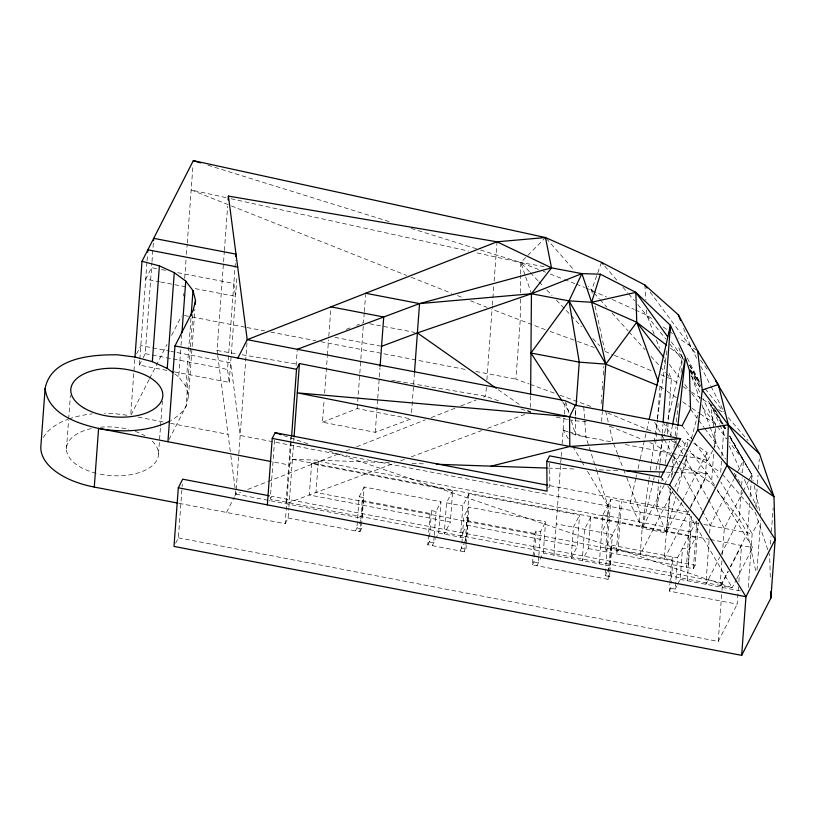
<?xml version="1.0" encoding="UTF-8"?>
<svg xmlns="http://www.w3.org/2000/svg" width="816" height="816" viewBox="0 0 816 816"><rect width="100%" height="100%" fill="white"/><g stroke="black" fill="none" stroke-linecap="round" stroke-linejoin="round"><path stroke-width="0.61" stroke-dasharray="4.08 3.06" d="M520.414 299.074L520.21 320.504L515.906 379.144L529.043 383.928M520.475 292.781L520.649 275.135M520.659 273.87L520.761 262.528L526.942 256.285M521.036 408.938L530.471 412.325L530.502 408.541M530.512 407.286L530.604 395.933M66.463 449.024L68.575 420.332M68.656 419.087L70.4 395.383M134.793 359.55L130.672 415.691L149.124 379.511M166.841 370.403L139.393 365.129L139.75 360.244M139.842 359.03L146.962 262.028M147.053 260.804L147.502 254.694M143.116 357.836L145.238 353.665L151.909 262.772M152 261.548L153.347 243.229M158.528 453.665L160.446 427.462M160.538 426.217L162.374 401.258M183.376 296.106L183.559 293.576M184.681 278.419L186.068 259.457M186.436 254.408L187.18 244.3M187.272 243.035L192.964 165.526M169.065 439.498L186.14 406.011L188.496 396.311L185.956 386.376L178.704 376.859L180.928 346.616M181.019 345.352L181.764 335.274M185.956 386.376L190.954 318.322M190.393 348.044L186.14 406.011A71.828 37.852 4.2 0 1 171.197 420.291M190.485 346.78L193.178 310.233M188.496 396.311L194.881 309.356M175.644 543.191L178.378 537.815L182.05 487.917M182.141 486.662L182.315 484.174M217.556 354.266L217.056 350.513L224.308 251.777M224.4 250.512L227.654 206.213M174.328 371.841L229.225 382.378L227.531 369.464L234.926 268.79M235.018 267.577L235.549 260.243M229.225 382.378L237.068 275.604M234.763 496.261L235.865 494.098L247.115 340.945M274.594 440.201L270.269 499.137L732.197 587.775L736.175 579.972M290.537 441.293L285.957 503.717L394.638 463.09M290.629 440.028L290.812 437.509M296.086 365.68L297.289 349.289M179.112 503.339L285.192 523.699L291.526 437.335M285.192 523.699L288.109 517.966L288.844 507.98M288.935 506.736L293.709 441.772M293.801 440.518L293.984 438.008M311.62 463.702L309.325 494.975L450.371 522.046L452.666 490.773L311.62 463.702L318.291 461.213L609.491 517.089L601.606 532.573M318.291 461.213L315.996 492.487L695.13 565.243L698.261 522.638M322.493 422.198L357.214 408.592L411.08 418.924L375.248 432.317L322.493 422.198L324.166 399.432M324.625 393.108L327.318 356.429M327.42 355.164L328.532 339.986M328.807 336.192L330.786 309.315M357.214 408.592L359.723 374.442M359.815 373.177L363.436 323.85M364.252 312.814L363.528 322.585L356.592 325.309M364.344 311.59L365.599 294.484M357.357 521.761L356.898 528.023L361.355 528.87L363.65 497.597L359.193 496.74L357.449 520.516M288.109 517.966L359.887 531.736L362.192 500.463L363.65 497.597M359.111 523.688L361.865 518.282L364.16 487.009L440.966 501.748L438.671 533.021L436.458 537.346M375.248 432.317L377.665 399.432M377.757 398.167L379.991 367.812M411.55 412.6L414.426 373.391M466.252 545.2L465.977 548.954L464.518 551.82L427.788 544.772L430.083 513.499L431.542 510.632L435.999 511.479L440.966 501.748M427.788 544.772L429.247 541.906L429.522 538.152M429.614 536.897L431.542 510.632M434.163 536.5L433.704 542.752L429.247 541.906M434.255 535.255L435.999 511.479M452.666 490.773L446.525 502.809L444.23 534.092L450.371 522.046M468.945 493.894L462.815 505.94L460.51 537.214L466.65 525.167L468.945 493.894L579.554 515.12L577.259 546.394L571.118 558.44L573.413 527.167L579.554 515.12M536.867 565.702L543.293 553.095L545.588 521.822L468.792 507.083L463.825 516.824L461.53 548.097L465.977 548.954M464.518 551.82L465.253 541.814M465.344 540.559L466.813 520.547L468.282 517.681L463.825 516.824M464.284 542.691L466.497 538.356L468.792 507.083M466.344 543.946L468.282 517.681M486.346 387.365L485.693 396.229L482.144 397.616M486.897 379.777L492.293 306.357M492.385 305.092L493.782 286.11M494.149 281.041L497.026 241.811M609.838 572.75L609.562 576.504L608.104 579.37L532.42 564.845L532.97 557.338M533.062 556.094L534.715 533.572L536.173 530.706L540.631 531.563L545.588 521.822M532.42 564.845L533.878 561.979L534.154 558.226M534.245 556.981L536.173 530.706M538.784 556.583L538.325 562.836L533.878 561.979M538.876 555.329L540.631 531.563M553.952 555.145L560.653 463.896M560.745 462.641L561.112 457.633M561.204 456.379L561.571 451.36M562.122 443.833L564.213 415.385M564.305 414.161L565.111 403.165M586.327 421.648L574.954 420.781L575.229 417.037M575.321 415.793L575.861 408.306M590.692 517.262L584.552 529.298L582.257 560.572L588.387 548.536L590.692 517.262L695.671 537.407L689.53 549.443L682.502 548.097L680.197 579.37L677.443 584.776M601.127 403.808L601.769 395.077M602.137 390.089L602.779 381.347M603.238 375.115L603.881 366.374M601.596 421.546L602.33 411.57M599.301 563.846L602.891 514.978L610.786 499.504L691.682 515.029L688.092 563.887L686.338 567.334L689.928 518.466M607.349 515.834L608.063 506.063L596.812 470.924M609.032 502.942L605.441 551.81L607.196 548.362M609.562 576.504L605.115 575.647L610.786 499.504M608.104 579.37L610.399 548.097L611.867 545.231L609.929 571.506M607.318 571.322L610.082 565.916L612.377 534.643L556.247 523.872M619.803 505.012L616.223 553.87L617.967 550.433L621.557 501.565M639.418 521.985L640.142 512.213L625.903 475.422M672.231 456.328L655.656 444.995L657.492 420.036M657.584 418.792L659.971 386.356L659.104 383.979M667.325 433.969L671.354 379.073L668.182 370.78M670.211 488.713L664.163 559.297L689.01 510.581M738.5 586.684L737.215 604.146L669.324 591.121L669.875 583.613M669.967 582.369L671.619 559.847L673.078 556.981L671.15 583.246M669.324 591.121L670.783 588.254L671.058 584.501M670.783 588.254L675.24 589.111L677.535 557.838L688.643 536.061M686.348 456.736L685.705 465.538L673.037 490.365M687.082 446.689L687.643 439.151L692.764 442.649M687.235 580.727L690.826 531.859L696.966 519.812M588.387 548.536L693.376 568.681L696.874 521.067M693.794 443.353L707.115 452.472L705.177 478.859L689.581 509.449M713.796 486.152L711.491 483.174L713.786 451.982M714.153 446.995L715.795 424.534L702.79 398.361M709.073 540.631L705.86 584.297L719.651 557.267M709.624 533.144L710.175 525.657L733.717 479.471M721.507 461.122L720.681 472.352L685.981 449.932M721.874 456.124L723.976 427.431M721.925 560.806L719.998 587.01L728.005 571.302M722.384 554.574L724.302 528.37L742.611 492.466M178.378 537.815L718.223 641.417L721.885 591.508M721.976 590.264L722.527 582.777L271.728 496.271L269.3 501.044M741.285 490.273L739.174 518.966L720.222 556.135M741.652 485.275L742.203 477.799M742.57 472.801L743.478 460.326L729.137 434.959L751.76 474.514L753.117 480.695M738.868 581.696L741.53 545.506L730.585 566.967M749.659 503.217L747.456 533.154L756.106 572.689M750.108 496.975L751.301 480.757M751.393 479.512L751.76 474.514L729.198 436.234M748.241 587.367L752.179 533.715L759.859 518.67M755.789 506.42L757.075 488.947M757.442 483.959L758.074 475.228M758.533 468.986L759.268 459M757.013 570.17L760.675 520.261M770.488 544.119L771.038 536.632M771.406 531.644L773.15 507.94M635.807 478.523L630.227 503.227L642.172 528.319L666.101 532.909L656.625 508.297L659.981 463.835M660.073 462.56L661.807 439.691M661.898 438.427L662.184 434.612M662.286 433.337L662.949 424.453M671.272 477.35L673.037 458.408M673.975 448.31L674.679 440.732M675.148 435.683L675.974 426.839M676.444 421.79L678.208 402.849M681.034 372.545L682.441 357.388L677.994 345.525M681.697 502.319L666.101 532.909L670.966 488.743M672.486 474.861L674.852 453.4M675.821 444.567L676.515 438.263M676.658 436.999L677.77 426.901M648.842 480.41L642.172 528.319L640.234 554.707L672.466 491.497M649.016 479.155L649.373 476.636M650.25 470.332L657.268 419.903M657.441 418.639L667.1 349.309M656.625 508.297L660.909 485.867M661.858 480.879L662.327 478.38M665.183 463.427L669.467 440.997M670.415 436.009L672.557 424.789M636.082 477.289L636.643 474.82M638.041 468.639L639.999 460M640.274 458.765L646.415 431.582M646.7 430.348L648.649 421.699M653.259 481.256L642.172 528.319L664.04 485.428M653.555 480.012L654.136 477.533M655.891 470.108L664.346 434.183M664.642 432.949L682.441 357.388L671.354 341.904M666.101 532.909L675.954 496.169M677.27 491.263L687.123 454.522M691.387 438.6L697.629 415.324M601.463 262.334L591.59 290.17L592.661 295.076M136.578 353.93L140.821 345.586L169.524 351.094M139.393 365.129L142.576 358.877M149.695 378.379L166.994 344.464M171.605 335.417L181.407 316.19M226.511 512.438L234.212 497.342M389.212 462.652L292.414 459.326L289.496 465.059L272.126 461.723M359.193 496.74L364.16 487.009M355.439 530.89L358.55 524.77M359.887 531.736L361.355 528.87M432.235 545.629L435.907 538.427M460.071 550.963L463.733 543.772M548.719 487.846L549.841 485.642L549.647 463.304M618.518 522.597L607.41 544.374L677.535 557.838M605.115 575.647L606.767 572.404M664.622 484.296L687.643 439.151M682.278 501.187L707.115 452.472M712.756 450.452L707.707 460.357L718.172 477.615M713.317 449.351L716.132 443.843L714.02 428.951M690.611 506.44L707.37 473.576L689.806 450.667M675.24 589.111L676.892 585.868M734.298 478.349L736.593 473.841M737.164 472.719L743.478 460.326L729.637 442.425M693.376 568.681L695.13 565.243M743.182 491.344L748.333 481.246M748.904 480.124L751.76 474.514L729.208 436.03M730.289 566.814L747.456 533.154L739.174 518.966L714.571 487.152M721.058 585.643L728.28 571.486M736.736 578.86L752.658 547.648L717.213 489.682M718.223 641.417L737.215 604.146M527.83 255.388L545.486 237.538M346.168 329.389L351.961 327.114M230.816 455.532L235.865 494.098L240.598 492.242M247.707 489.457L266.648 482.042M267.832 481.573L341.241 452.819M345.974 450.962L351.9 448.647M356.633 446.791L425.309 419.883M431.225 417.568L456.093 407.827M460.826 405.97L476.218 399.942M400.595 460.867L405.358 459.082M411.315 456.858L481.613 430.583M487.57 428.359L525.698 414.11M412.141 463.437L426.146 463.916M548.352 468.109L575.066 469.027M599.24 469.863L619.589 470.557M666.662 472.178L673.016 472.393M674.291 472.433L707.37 473.576L714.592 485.387M126.939 415.211L113.251 413.457A71.839 37.852 4.2 0 0 104.509 413.233M217.056 350.513L237.14 353.93M242.168 354.776L297.401 364.181M391.547 380.205L395.311 380.848M396.566 381.062L485.693 396.229L498.658 400.891M544.129 266.587L520.761 262.528L474.749 252.399M556.42 417.262L567.538 419.373M568.772 419.608L574.954 420.781M156.539 268.617L151.552 267.658L145.707 279.133L159.426 281.765M161.527 269.576L166.515 270.535M177.735 272.687L233.845 283.458L235.538 296.371L194.361 288.466M160.681 281.999L185.63 286.793M369.648 323.758L414.946 332.449M334.948 337.365L381.572 346.31M184.487 315.537L190.74 316.741M191.995 316.985L245.769 327.298M247.013 327.542L264.527 330.898M270.779 332.102L315.802 340.741M320.81 341.7L465.885 369.546M475.881 371.464L515.906 379.144M170.768 351.329L175.756 352.288M177.011 352.532L230.663 362.824L240.169 435.458L698.914 523.495M610.592 441.721L575.657 435.01L568.834 432.307M625.382 444.557L670.987 453.308M672.221 453.543L682.961 455.603M145.238 353.665L227.531 369.464M549.841 485.642L687.725 512.101L732.197 587.775L328.216 450.687M703.922 524.453L752.179 533.715L720.793 481.93M138.159 417.129L163.129 421.923M170.615 423.361L228.041 434.377M602.891 514.978L690.826 531.859M292.414 459.326L709.002 539.264M710.257 539.509L752.658 547.648M446.525 502.809L462.815 505.94M362.192 500.463L430.083 513.499M466.813 520.547L534.715 533.572M610.399 548.097L671.619 559.847M466.65 525.167L577.259 546.394M235.865 494.098L361.865 518.282M438.671 533.021L466.497 538.356M543.293 553.095L610.082 565.916M680.197 579.37L740.602 590.968M668.6 465.946L676.107 467.425M677.351 467.67L707.37 473.576M226.001 197.625L191.168 189.965L230.234 205.459M230.969 198.727L468.527 251.032M568.273 438.733L563.142 430.042L567.946 431.511M569.14 431.868L585.959 436.988L596.425 469.71M207.937 165.189L391.741 222.38M411.213 228.439L479.38 249.655M480.593 250.033L520.761 262.528L538.468 269.443M283.591 435.54L307.714 443.72M545.282 329.644L491.803 309.233M550.055 331.388L576.32 340.955M577.514 341.394L594.232 347.494M530.237 384.367L555.308 393.506M560.082 395.25L592.314 407M543.191 271.279L545.557 272.207M550.28 274.043L563.264 279.113M564.437 279.572L575.066 283.723M576.249 284.182L584.511 287.405M585.694 287.864L606.563 296.922M231.418 205.928L406.582 275.42M411.325 277.297L451.564 293.27M457.48 295.616L463.396 297.962M470.506 300.778L487.07 307.357M563.142 430.042L567.691 431.848M609.746 426.176L642.712 439.681M649.771 442.578L655.656 444.995M604.982 351.41L613.132 354.807M614.295 355.286L652.718 371.3M660.878 374.697L671.354 379.073L678.718 383.826M607.655 412.957L651.913 431.399M612.326 299.523L634.205 309.397M635.358 309.917L646.874 315.109L653.014 319.546M696.68 350.248L678.596 338.048M682.921 386.539L690.285 391.292M691.336 391.976L701.852 398.769M702.902 399.442L712.368 405.562M718.672 409.632L724.985 413.712M671.252 440.426L676.515 443.822M677.566 444.496L684.93 449.259M659.971 386.356L666.172 390.599M667.202 391.303L676.505 397.667M682.717 401.911L690.989 407.561M692.019 408.275L699.251 413.222M700.291 413.926L715.795 424.534L701.852 406.48M673.271 457.031L681.554 462.703M682.594 463.406L711.491 483.174M498.311 389.742L521.128 405.776M527.36 410.142L530.471 412.325M663.245 326.951L668.365 330.643M669.385 331.388L672.455 333.601M174.889 374.044L178.704 376.859M670.517 348.228L682.441 357.388L683.573 359.672M529.451 271.687L520.761 262.528L525.28 275.737M530.318 272.605L538.132 280.857M538.999 281.775L543.334 286.355M546.812 290.017L552.024 295.514M556.359 300.094L570.251 314.752M571.118 315.67L581.533 326.665M592.824 338.579L599.77 345.913M593.293 292.067L588.244 286.345M594.14 293.005L599.23 298.687M600.076 299.625L606.869 307.193M611.959 312.865L628.075 330.837M628.932 331.786L645.048 349.748M650.995 356.368L659.481 365.823M660.328 366.772L665.417 372.443M666.264 373.391L671.354 379.073M546.322 238.496L573.985 270.076M604.768 266.169L617.151 280.561M622.934 287.283L627.881 293.036M628.708 293.995L634.491 300.716M637.786 304.552L665.805 339.007M728.28 417.547L748.088 440.579M722.333 474.269L755.33 512.652L768.07 550.606M669.752 343.985L683.165 360.917M690.265 369.883L699.74 381.837M705.259 388.804L723.404 411.713M669.293 364.364L679.371 377.4M684.797 384.428L688.673 389.436M691.774 393.445L698.751 402.472M717.335 426.523L726.566 438.457M682.176 440.701L686.756 446.678M661.001 477.238L664.816 482.225M667.876 486.203L687.725 512.101M650.138 292.097L696.813 355.052M690.53 409.193L698.057 419.383M698.812 420.403L704.075 427.543M704.83 428.553L716.132 443.843L725.495 459.031M682.105 425.707L707.707 460.357L684.155 455.838L707.88 498.698M700.526 360.131L707.951 370.291M690.601 369.934L699.434 383.51M562.581 401.727L569.446 412.315M690.091 371.413L700.638 388.304M663.071 422.056L671.639 435.775M674.934 441.058L676.25 443.17M676.913 444.22L683.502 454.777M734.186 473.127L740.877 483.98M690.234 370.535L700.618 388.049M708.41 401.197L722.048 424.187M722.701 425.289L725.944 430.756M572.761 446.332L581.104 460.448M581.747 461.54L584.96 466.966M587.53 471.311L608.063 506.063M713.847 427.717L710.512 404.134L722.119 423.932M722.762 425.034L725.985 430.532M715.459 410.652L722.976 423.861M723.598 424.963L726.097 429.369M714.173 408.479L722.905 423.922M723.527 425.024L726.026 429.44M689.653 365.017L699.955 383.296M654.636 422.351L660.705 433.112M661.307 434.183L663.734 438.488M664.336 439.559L671.609 452.472M708.492 499.79L724.302 528.37M689.591 365.262L700.954 386.366M672.812 454.675L678.147 464.814M680.524 469.322L701.872 509.878M702.464 511.01L710.175 525.657M687.317 358.091L699.536 381.796M696.66 358.244L690.877 346.922L682.808 326.267M700.699 366.17L710.532 385.407M711.113 386.539L723.251 410.315M691.489 375.605L700.536 393.812M710.512 404.134L719.355 423.83M719.875 424.993L726.118 438.896M729.239 445.842L741.193 472.495M744.314 479.441L757.309 508.409M617.641 454.063L613.051 442.19L609.338 426.615M618.1 455.246L623.149 468.302M623.608 469.486L625.444 474.239M654.126 334.06L646.874 315.109L646.537 310.09M656.39 339.976L659.563 348.269M664.102 360.121L665.917 364.854M691.591 376.288L699.771 398.81M701.923 404.736L709.665 426.064M710.104 427.247L716.132 443.843M525.698 276.94L531.44 293.75M768.468 551.789L769.661 555.349L770.355 579.197M565.651 401.911L569.221 413.732M571.363 420.821L575.657 435.01L575.423 407.714M605.625 411.029L608.195 421.821M754.198 485.632L760.685 515.284M595.068 306.092L604.707 350.186M217.719 355.511L230.653 454.288M583.726 406.827L585.959 436.988M644.854 284.988L645.864 300.043M43.442 437.488A71.839 37.852 4.2 0 1 67.728 419.353M68.87 418.934A71.839 37.852 4.2 0 1 92.106 413.906M152.245 441.17A46.124 24.307 4.2 0 1 148.033 468.7A46.124 24.307 4.2 0 1 97.359 473.545M96.217 473.26A46.124 24.307 4.2 0 1 66.494 449.881A46.124 24.307 4.2 0 1 92.82 428.288M100.358 427.217A46.124 24.307 4.2 0 1 128.775 429.43M135.313 431.409A46.124 24.307 4.2 0 1 144.881 435.754"/><path stroke-width="1.22" d="M530.614 394.669L531.44 293.75L551.514 267.872L545.486 237.538L193.321 160.64L142.015 261.273L134.977 357.051L152.337 361.651L167.239 368.424L172.972 372.647M269.26 495.791L182.682 479.176L178.306 487.784L173.992 546.424L741.662 655.36L745.967 596.72L699.026 520.312L727.087 465.273L728.321 424.769L718.345 384.509L697.649 350.798L678.331 314.782L644.854 284.988L601.463 262.334L545.486 237.538L497.026 241.811L228.398 196.085L228.123 199.889M134.977 357.051L117.555 354.817C92.147 354.501 51.071 357.459 45.104 388.508L40.8 447.148A71.839 37.852 4.2 0 0 93.208 486.856L177.868 503.105M94.279 487.06L98.593 428.42A71.828 37.852 4.2 0 0 170.075 420.903M147.676 252.256L147.859 249.808L237.691 267.046M153.53 240.781L153.704 238.343L235.997 254.133L235.824 256.581M152.337 361.651L159.375 265.873L142.015 261.273M167.239 368.424L174.277 272.646L159.375 265.873M167.933 441.731L174.961 345.953L193.178 310.233L195.524 300.533L192.994 290.588L185.742 281.081L174.277 272.646M181.948 332.755L185.742 281.081M191.138 315.792L192.994 290.588M195.248 304.317L195.524 300.533M267.342 504.869L272.228 438.406L275.155 432.674L547.342 485.163M291.628 436.07L296.524 369.281L299.452 363.548L680.646 438.712L661.001 477.238L549.586 455.858L546.781 461.366L547.036 491.15L272.228 438.406M294.076 436.754L299.452 363.548M380.083 366.547L383.724 316.996L330.959 306.867M414.518 372.127L419.546 303.603L551.514 267.872L581.89 273.615L600.413 274.217L635.858 292.352L670.436 325.36L685.409 357.49L689.438 370.362L690.53 409.193L682.105 425.707L575.402 405.236L565.294 400.727L247.207 339.68L228.398 196.085M576.045 405.807L579.258 362.141L569.027 300.88L581.89 273.615L591.62 302.267L605.809 364.15L602.422 410.315M741.662 655.36L770.896 598.026L775.2 539.386L773.976 496.709L759.635 454.012L715.377 380.45M663.143 421.903L670.436 325.36L649.21 419.23M677.912 425.636L685.409 357.49L672.557 424.789M669.385 332.918L670.436 325.36M600.413 274.217L591.62 302.267L569.027 300.88L531.44 293.75L419.546 303.603L297.289 349.289M237.854 358.02L247.207 339.68L497.026 241.811L551.514 267.872M491.099 466.15L569.803 446.495L569.548 416.721L575.402 405.236M699.026 520.312L669.589 484.928L697.66 429.889L702.29 390.038L697.649 350.798M561.887 400.666L530.951 353.042L569.027 300.88L605.809 364.15L657.614 385.387M581.89 273.615L531.44 293.75L417.394 332.918L381.572 346.31M667.651 336.743L635.858 292.352L591.62 302.267L636.745 322.259L666.55 345.168M569.803 446.495L680.646 438.712M436.336 464.263L547.077 468.068M625.954 470.781L664.112 472.087M569.548 416.721L297.299 392.863L667.345 465.701M530.951 353.042L579.258 362.141L605.809 364.15L636.745 322.259L635.858 292.352M365.68 293.26L419.546 303.603M174.961 345.953L296.524 369.281M546.781 461.366L669.589 484.928M270.892 461.489L98.593 428.42C77.204 423.565 48.073 413.824 45.104 388.508M178.306 487.784L745.967 596.72L775.2 539.386L727.087 465.273L697.66 429.889L728.321 424.769L759.635 454.012M193.321 160.64L200.624 162.914M275.155 432.674L281.183 434.724M727.087 465.273L773.976 496.709L728.321 424.769L702.29 390.038L718.345 384.509L718.896 386.937M417.394 332.918L496.24 388.283M601.463 262.334L603.116 264.251M663.867 357.347L636.745 322.259L658.247 381.602M644.854 284.988L647.119 288.028M678.331 314.782L680.564 320.525M770.712 591.753L770.896 598.026M84.415 408.296A46.124 24.307 4.2 0 0 161.323 401.248A46.124 24.307 4.2 0 0 104.662 368.577A46.124 24.307 4.2 0 0 84.415 408.296"/></g></svg>
